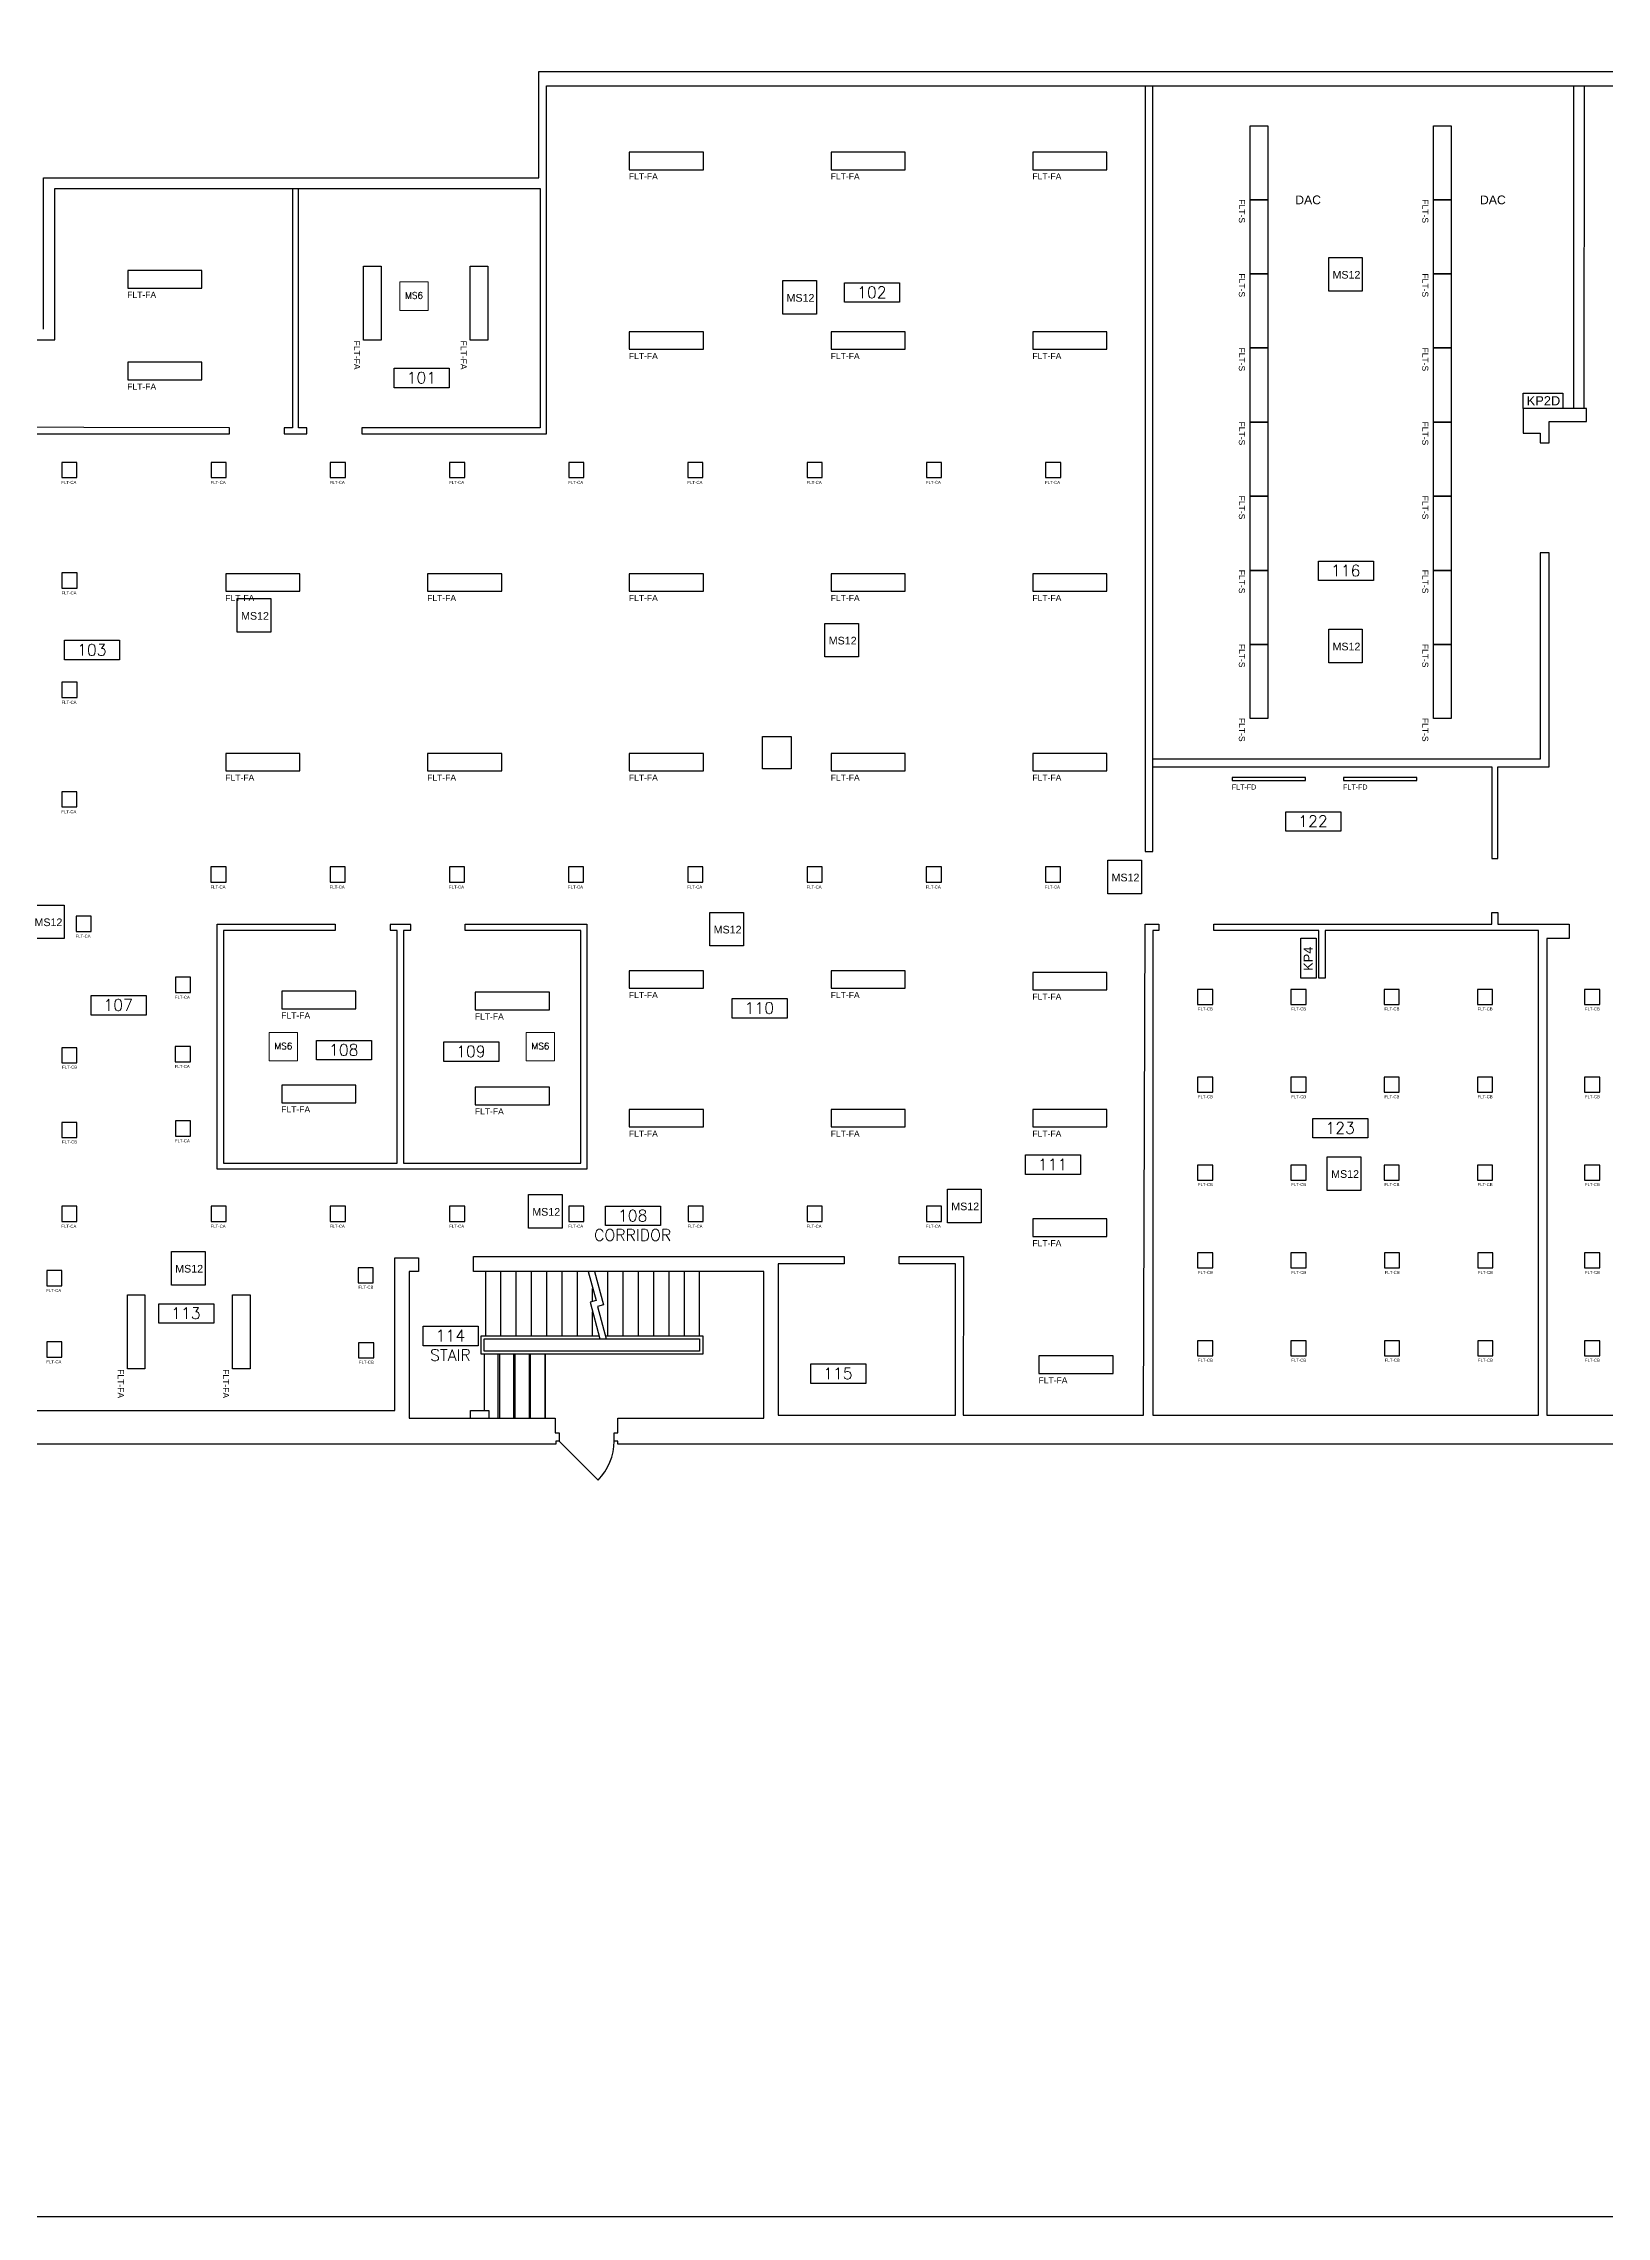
# Model space of a CAD drawing. Header units: feet. Extents: x 0 to 2742, y 0 to 2162.
# Drawn here: x 795 to 1818, y 0 to 1423 of the extents above; entities that cross this region are included whole.
import ezdxf
from ezdxf.enums import TextEntityAlignment as Align

# ---------------------------------------------------------------- set-up
doc = ezdxf.new("R2010")
doc.units = ezdxf.units.FT
doc.header["$MEASUREMENT"] = 0
doc.set_wipeout_variables(frame=1)
doc.layers.get('0').update_dxf_attribs({"color": 255})
doc.layers.add('FLT-Fixtures', color=3, linetype='Continuous')
doc.layers.add('FLT-Peripheral-Devices', color=6, linetype='Continuous')
doc.styles.add('SET200', font='romans.shx', dxfattribs={"height": 200})
doc.styles.add('SIMPLEX', font='simplex.shx')
doc.styles.get("Standard").update_dxf_attribs({"font": 'arial.ttf'})

# ---------------------------------------------------------------- blocks, each defined once
blk = doc.blocks.new('AN')
for p, q in [((0, 0), (0, 12.8)), ((0, 12.8), (36, 12.8)), ((36, 0), (0, 0)), ((36, 12.8), (36, 0))]:
    blk.add_line(p, q)
at = {"style": 'SET200'}
for p in [(17.8, 2.8), (17.8, -10)]:
    blk.add_attdef('AREA', text='', height=7.49, dxfattribs=at).set_placement(p, align=Align.CENTER)
blk = doc.blocks.new('FLT-FA')
at = {"layer": 'FLT-Fixtures'}
blk.add_lwpolyline([(0, 0), (48.5, 0), (48.5, 11.5), (0, 11.5)], close=True, dxfattribs=at)
blk.add_attdef('FLT-FA', (-0.3, -6.4), '', height=4, dxfattribs=at)
blk = doc.blocks.new('FLT-CA')
at = {"layer": 'FLT-Fixtures'}
blk.add_lwpolyline([(0, 0), (9.9, 0), (9.9, 10), (0, 10)], close=True, dxfattribs=at)
blk.add_attdef('FLT-CA', (-0.3, -4.1), '', height=2, dxfattribs=at)
blk = doc.blocks.new('FLT-CB')
at = {"layer": 'FLT-Fixtures'}
blk.add_lwpolyline([(0, 0), (9.9, 0), (9.9, 9.8), (0, 9.8)], close=True, dxfattribs=at)
blk.add_attdef('FLT-CB', (0.2, -3.9), '', height=2, dxfattribs=at)
blk = doc.blocks.new('FLT-S-DUMMY')
at = {"layer": 'FLT-Fixtures'}
blk.add_lwpolyline([(0, 0), (48.5, 0), (48.5, 11.5), (0, 11.5)], close=True, dxfattribs=at)
blk.add_attdef('FLT-S', (0.4, -7.4), '', height=4, dxfattribs=at)
blk = doc.blocks.new('FLT-FD')
at = {"layer": 'FLT-Fixtures'}
blk.add_lwpolyline([(0, 0), (48, 0), (48, 2), (0, 2)], close=True, dxfattribs=at)
blk.add_attdef('FLT-FD', (-0.2, -5.9), '', height=3.33, dxfattribs=at)
blk = doc.blocks.new('FLT-MS12')
at = {"layer": 'FLT-Peripheral-Devices'}
blk.add_lwpolyline([(0, 22), (22, 22), (22, 0), (0, 0)], close=True, dxfattribs=at)
at = {"layer": 'FLT-Peripheral-Devices', "insert": (2.5, 13.2), "char_height": 5, "attachment_point": 1}
blk.add_mtext('MS12', dxfattribs=at)
blk = doc.blocks.new('FLT-MS6')
at = {"layer": 'FLT-Peripheral-Devices', "lineweight": 0}
blk.add_lwpolyline([(0, 0), (18.6, 0), (18.6, 18.6), (0, 18.6)], close=True, dxfattribs=at)
at = {"layer": 'FLT-Peripheral-Devices', "insert": (3.6, 11.9), "char_height": 4.27, "attachment_point": 1, "style": 'SIMPLEX'}
blk.add_mtext('MS6', dxfattribs=at)
blk = doc.blocks.new('FLT-DAC')
blk.add_wipeout([(0, 12.8), (23.3, 12.8), (23.3, 0), (0, 0)]).dxf.layer = 'FLT-Fixtures'
at = {"layer": 'FLT-Fixtures', "insert": (4.1, 9.2), "char_height": 5.72, "attachment_point": 1, "bg_fill": 2}
blk.add_mtext('DAC', dxfattribs=at)
blk = doc.blocks.new('FLT- KP4')
at = {"layer": 'FLT-Peripheral-Devices'}
blk.add_lwpolyline([(0, 10), (26, 10), (26, 0), (0, 0)], close=True, dxfattribs=at)
blk.add_text('KP4', height=6.01, dxfattribs=at).set_placement((4.7, 2.1))
blk = doc.blocks.new('FLT-KP2LD')
at = {"layer": 'FLT-Peripheral-Devices'}
blk.add_lwpolyline([(0, 10), (26, 10), (26, 0), (0, 0)], close=True, dxfattribs=at)
blk.add_text('KP2D', height=6.01, dxfattribs=at).set_placement((2.3, 2.1))

msp = doc.modelspace()

# ---------------------------------------------------------------- linework, layer by layer
for p, q in [((1796.2, 1395), (1796.2, 1183.6)), ((1803.2, 1183.6), (1803.4, 1395)), ((1084.2, 576.6), (1084.2, 618.6)), ((1094.2, 576.6), (1094.2, 618.6)), ((1104.2, 576.6), (1104.2, 618.6)), ((1114.2, 576.6), (1114.2, 618.6)), ((1124.2, 576.6), (1124.2, 618.6)), ((1134.2, 576.6), (1134.2, 618.6)), ((1144.2, 576.6), (1144.2, 618.6)), ((1164.2, 576.6), (1164.2, 618.6)), ((1174.2, 576.6), (1174.2, 618.6)), ((1184.2, 576.6), (1184.2, 618.6)), ((1194.2, 576.6), (1194.2, 618.6)), ((1204.2, 576.6), (1204.2, 618.6)), ((1214.2, 576.6), (1214.2, 618.6)), ((1224.2, 576.6), (1224.2, 618.6)), ((1154.2, 599.1), (1154.2, 607.6)), ((1154.2, 576.6), (1154.2, 592.2)), ((1083.2, 564.6), (1083.2, 527.6)), ((1092.4, 522.6), (1092.4, 564.6)), ((1093.2, 564.6), (1093.2, 522.6)), ((1102.6, 522.6), (1102.6, 564.6)), ((1103.2, 564.6), (1103.2, 522.6)), ((1112.8, 522.6), (1112.8, 564.6)), ((1113.2, 564.6), (1113.2, 522.6)), ((1123, 564.6), (1123, 522.6)), ((1123.2, 564.6), (1123.2, 522.6))]:
    msp.add_line(p, q)
for points in [[(0, 0), (2741.6, 0), (2741.6, 2161.6), (0, 2161.6)], [(1774.3, 1167.6), (1774.3, 1161.2), (1780.2, 1161.2), (1780.2, 1175.1), (1804.7, 1175.1), (1804.7, 1183.6), (1763.2, 1183.6), (1763.2, 1167.6)], [(1265.4, 969), (1284.2, 969), (1284.2, 947.8), (1265.4, 947.8)], [(1083.2, 566.6), (1083.2, 574.6), (1224.2, 574.6), (1224.2, 566.6)]]:
    msp.add_lwpolyline(points, close=True)
for points in [[(1515.8, 1395), (1515.8, 893.6), (1520.8, 893.6), (1520.8, 1395)], [(957.7, 1327.6), (957.7, 1171.1), (952.3, 1171.1), (952.3, 1167.1), (967.2, 1167.1), (967.2, 1171.1), (961.7, 1171.1), (961.7, 1327.6)], [(787.2, 1167.1), (916.6, 1167.1), (916.6, 1171.1), (630.2, 1171.6)], [(1520.8, 949.1), (1742.6, 949.1), (1742.6, 889.1), (1746.6, 889.1), (1746.6, 949.1), (1780.2, 949.1), (1780.2, 1089.2), (1774.3, 1089.2), (1774.3, 954.1), (1520.8, 954.1)], [(2097.2, 505.6), (1170.7, 505.6), (1170.7, 507.6), (1168.2, 507.6), (1168.2, 513.1), (1170.7, 513.1), (1170.7, 522.6), (1266.2, 522.6), (1266.2, 618.6), (1076.2, 618.6), (1076.2, 628.6), (1318.7, 628.6), (1318.7, 623.6), (1275.7, 623.6), (1275.7, 524.6), (1391.7, 524.6), (1391.7, 623.6), (1354.7, 623.6), (1354.7, 628.6), (1397, 628.6), (1396.7, 524.6), (1514.7, 524.6), (1515.8, 846), (1524.7, 846), (1524.7, 842), (1520.8, 842), (1520.8, 524.6), (1773.1, 524.6), (1773.1, 842), (1633.5, 842), (1633.5, 810.7), (1633.5, 810.7), (1629.5, 810.7), (1629.5, 842), (1560.7, 842), (1560.7, 846), (1742.6, 846), (1742.6, 853.7), (1746.6, 853.7), (1746.6, 846), (1793.2, 846), (1793.2, 836.6), (1778.7, 836.6), (1778.7, 524.6), (2084.7, 524.6)], [(1035.1, 842), (1030.3, 842), (1030.3, 689.6), (1146.4, 689.6), (1146.4, 842), (1070.8, 842), (1070.8, 846), (1150.4, 846), (1150.4, 685.6), (908.5, 685.6), (908.5, 846), (985.6, 846), (985.6, 842), (912.6, 842)], [(981.1, 842), (912.5, 842), (912.5, 689.6), (1026.3, 689.6), (1026.3, 842), (1021.6, 842)], [(1035.1, 842.2), (1035.1, 845.8), (1021.6, 845.8), (1021.6, 842.2)], [(1515.9, 842), (1515.8, 842)], [(787, 527.6), (1024.7, 527.6), (1024.7, 627.6), (1040.2, 627.6), (1040.2, 618.6), (1034.2, 618.6), (1034.2, 522.6), (1129.7, 522.6), (1129.7, 513.1), (1132.2, 513.1), (1132.2, 507.6), (1130.2, 507.6), (1130.2, 505.6), (83.6, 505.6)], [(1151.3, 618.6), (1156.4, 599.6), (1152.5, 598.6), (1159, 574.6)], [(1155.5, 618.6), (1161.3, 596.8), (1157.4, 595.8), (1163.1, 574.6)], [(1162.6, 576.6), (1226.2, 576.6), (1226.2, 564.6), (1081.2, 564.6), (1081.2, 576.6), (1158.4, 576.6)], [(1074.2, 522.6), (1074.2, 527.6), (1086.2, 527.6), (1086.2, 522.6)]]:
    msp.add_lwpolyline(points)
msp.add_lwpolyline([(1132.2, 507.6), (1157.7, 482.1, 0.198912), (1168.2, 507.6)], format="xyb")

# ---------------------------------------------------------------- block references
ref = msp.add_blockref('AN', (1319.1, 1253.2))
ref.add_attrib('AREA', '102', dxfattribs={"height": 7.49, "style": 'SET200'}).set_placement((1336.9, 1256), align=Align.CENTER)
ref = msp.add_blockref('AN', (1024.3, 1197.2))
ref.add_attrib('AREA', '101', dxfattribs={"height": 7.49, "style": 'SET200'}).set_placement((1042.1, 1200), align=Align.CENTER)
ref = msp.add_blockref('AN', (1629.2, 1071))
ref.add_attrib('AREA', '116', dxfattribs={"height": 7.49, "style": 'SET200'}).set_placement((1647, 1073.8), align=Align.CENTER)
ref = msp.add_blockref('AN', (808.6, 1019.1))
ref.add_attrib('AREA', '103', dxfattribs={"height": 7.49, "style": 'SET200'}).set_placement((826.4, 1021.9), align=Align.CENTER)
ref = msp.add_blockref('AN', (1607.8, 906.9))
ref.add_attrib('AREA', '122', dxfattribs={"height": 7.49, "style": 'SET200'}).set_placement((1625.6, 909.7), align=Align.CENTER)
ref = msp.add_blockref('AN', (825.9, 786.6))
ref.add_attrib('AREA', '107', dxfattribs={"height": 7.49, "style": 'SET200'}).set_placement((843.7, 789.4), align=Align.CENTER)
ref = msp.add_blockref('AN', (1245.5, 784.6))
ref.add_attrib('AREA', '110', dxfattribs={"height": 7.49, "style": 'SET200'}).set_placement((1263.3, 787.4), align=Align.CENTER)
ref = msp.add_blockref('AN', (973.5, 757.2))
ref.add_attrib('AREA', '108', dxfattribs={"height": 7.49, "style": 'SET200'}).set_placement((991.3, 760), align=Align.CENTER)
ref = msp.add_blockref('AN', (1056.7, 756.2))
ref.add_attrib('AREA', '109', dxfattribs={"height": 7.49, "style": 'SET200'}).set_placement((1074.5, 759), align=Align.CENTER)
ref = msp.add_blockref('AN', (1625.6, 706.1))
ref.add_attrib('AREA', '123', dxfattribs={"height": 7.49, "style": 'SET200'}).set_placement((1643.4, 708.9), align=Align.CENTER)
ref = msp.add_blockref('AN', (1437.5, 682.2))
ref.add_attrib('AREA', '111', dxfattribs={"height": 7.49, "style": 'SET200'}).set_placement((1455.2, 685), align=Align.CENTER)
ref = msp.add_blockref('AN', (1162.6, 648.7))
ref.add_attrib('AREA', '108', dxfattribs={"height": 7.49, "style": 'SET200'}).set_placement((1180.4, 651.5), align=Align.CENTER)
ref.add_attrib('AREA', 'CORRIDOR', dxfattribs={"height": 7.49, "style": 'SET200'}).set_placement((1180.4, 638.8), align=Align.CENTER)
ref = msp.add_blockref('AN', (870.2, 584.8))
ref.add_attrib('AREA', '113', dxfattribs={"height": 7.49, "style": 'SET200'}).set_placement((888, 587.6), align=Align.CENTER)
ref = msp.add_blockref('AN', (1043.3, 570.1))
ref.add_attrib('AREA', '114', dxfattribs={"height": 7.49, "style": 'SET200'}).set_placement((1061.1, 572.9), align=Align.CENTER)
ref.add_attrib('AREA', 'STAIR', dxfattribs={"height": 7.49, "style": 'SET200'}).set_placement((1061.1, 560.2), align=Align.CENTER)
ref = msp.add_blockref('AN', (1296.9, 545.4))
ref.add_attrib('AREA', '115', dxfattribs={"height": 7.49, "style": 'SET200'}).set_placement((1314.7, 548.2), align=Align.CENTER)
at = {"layer": 'FLT-Fixtures'}
ref = msp.add_blockref('FLT-S-DUMMY', (1584.5, 1320.3), dxfattribs=dict(at, xscale=-1, rotation=270))
ref.add_attrib('FLT-S', 'FLT-S', (1577.1, 1320.6), dxfattribs={"height": 4, "rotation": 270})
ref = msp.add_blockref('FLT-S-DUMMY', (1704.5, 1320.3), dxfattribs=dict(at, xscale=-1, rotation=270))
ref.add_attrib('FLT-S', 'FLT-S', (1697.1, 1320.6), dxfattribs={"height": 4, "rotation": 270})
for name, p, values in [('FLT-FA', (1178.2, 1340), {'FLT-FA': 'FLT-FA'}), ('FLT-FA', (1310.3, 1340), {'FLT-FA': 'FLT-FA'}), ('FLT-FA', (1442.3, 1340), {'FLT-FA': 'FLT-FA'}), ('FLT-FA', (849.9, 1262.5), {'FLT-FA': 'FLT-FA'}), ('FLT-FA', (1178.2, 1222.4), {'FLT-FA': 'FLT-FA'}), ('FLT-FA', (1310.3, 1222.4), {'FLT-FA': 'FLT-FA'}), ('FLT-FA', (1442.3, 1222.4), {'FLT-FA': 'FLT-FA'}), ('FLT-FA', (849.9, 1202.4), {'FLT-FA': 'FLT-FA'}), ('FLT-CA', (806.8, 1138.4), {'FLT-CA': 'FLT-CA'}), ('FLT-CA', (904.5, 1138.4), {'FLT-CA': 'FLT-CA'}), ('FLT-CA', (982.5, 1138.4), {'FLT-CA': 'FLT-CA'}), ('FLT-CA', (1060.6, 1138.4), {'FLT-CA': 'FLT-CA'}), ('FLT-CA', (1138.5, 1138.4), {'FLT-CA': 'FLT-CA'}), ('FLT-CA', (1216.5, 1138.4), {'FLT-CA': 'FLT-CA'}), ('FLT-CA', (1294.6, 1138.4), {'FLT-CA': 'FLT-CA'}), ('FLT-CA', (1372.6, 1138.4), {'FLT-CA': 'FLT-CA'}), ('FLT-CA', (1450.6, 1138.4), {'FLT-CA': 'FLT-CA'}), ('FLT-CA', (806.9, 1066), {'FLT-CA': 'FLT-CA'}), ('FLT-FA', (914.1, 1064), {'FLT-FA': 'FLT-FA'}), ('FLT-FA', (1046.2, 1064), {'FLT-FA': 'FLT-FA'}), ('FLT-FA', (1178.2, 1064), {'FLT-FA': 'FLT-FA'}), ('FLT-FA', (1310.3, 1064), {'FLT-FA': 'FLT-FA'}), ('FLT-FA', (1442.3, 1064), {'FLT-FA': 'FLT-FA'}), ('FLT-CA', (806.9, 994.4), {'FLT-CA': 'FLT-CA'}), ('FLT-FA', (914.1, 946.4), {'FLT-FA': 'FLT-FA'}), ('FLT-FA', (1046.2, 946.4), {'FLT-FA': 'FLT-FA'}), ('FLT-FA', (1178.2, 946.4), {'FLT-FA': 'FLT-FA'}), ('FLT-FA', (1310.3, 946.4), {'FLT-FA': 'FLT-FA'}), ('FLT-FA', (1442.3, 946.4), {'FLT-FA': 'FLT-FA'}), ('FLT-FD', (1572.7, 940.1), {'FLT-FD': 'FLT-FD'}), ('FLT-FD', (1645.5, 940.1), {'FLT-FD': 'FLT-FD'}), ('FLT-CA', (806.8, 922.8), {'FLT-CA': 'FLT-CA'}), ('FLT-CA', (904.4, 873.5), {'FLT-CA': 'FLT-CA'}), ('FLT-CA', (982.4, 873.5), {'FLT-CA': 'FLT-CA'}), ('FLT-CA', (1060.5, 873.5), {'FLT-CA': 'FLT-CA'}), ('FLT-CA', (1138.4, 873.5), {'FLT-CA': 'FLT-CA'}), ('FLT-CA', (1216.4, 873.5), {'FLT-CA': 'FLT-CA'}), ('FLT-CA', (1294.5, 873.5), {'FLT-CA': 'FLT-CA'}), ('FLT-CA', (1372.5, 873.5), {'FLT-CA': 'FLT-CA'}), ('FLT-CA', (1450.5, 873.5), {'FLT-CA': 'FLT-CA'}), ('FLT-CA', (816.1, 841.3), {'FLT-CA': 'FLT-CA'}), ('FLT-CA', (881.1, 801.3), {'FLT-CA': 'FLT-CA'}), ('FLT-FA', (1178.2, 804.1), {'FLT-FA': 'FLT-FA'}), ('FLT-FA', (1310.3, 804.1), {'FLT-FA': 'FLT-FA'}), ('FLT-FA', (1442.3, 803), {'FLT-FA': 'FLT-FA'}), ('FLT-FA', (950.7, 790.7), {'FLT-FA': 'FLT-FA'}), ('FLT-FA', (1077.4, 790), {'FLT-FA': 'FLT-FA'}), ('FLT-CB', (1550.1, 793.5), {'FLT-CB': 'FLT-CB'}), ('FLT-CB', (1611.2, 793.5), {'FLT-CB': 'FLT-CB'}), ('FLT-CB', (1672.2, 793.5), {'FLT-CB': 'FLT-CB'}), ('FLT-CB', (1733.2, 793.5), {'FLT-CB': 'FLT-CB'}), ('FLT-CB', (1803.4, 793.5), {'FLT-CB': 'FLT-CB'}), ('FLT-CB', (806.8, 755.4), {'FLT-CB': 'FLT-CB'}), ('FLT-CA', (881, 756), {'FLT-CA': 'FLT-CA'}), ('FLT-FA', (950.7, 729.2), {'FLT-FA': 'FLT-FA'}), ('FLT-CB', (1550.1, 736), {'FLT-CB': 'FLT-CB'}), ('FLT-CB', (1611.2, 736), {'FLT-CB': 'FLT-CB'}), ('FLT-CB', (1672.2, 736), {'FLT-CB': 'FLT-CB'}), ('FLT-CB', (1733.2, 736), {'FLT-CB': 'FLT-CB'}), ('FLT-CB', (1803.4, 736), {'FLT-CB': 'FLT-CB'}), ('FLT-FA', (1077.4, 727.9), {'FLT-FA': 'FLT-FA'}), ('FLT-CB', (806.8, 706.4), {'FLT-CB': 'FLT-CB'}), ('FLT-CA', (881.1, 707.3), {'FLT-CA': 'FLT-CA'}), ('FLT-FA', (1178.2, 713.3), {'FLT-FA': 'FLT-FA'}), ('FLT-FA', (1310.3, 713.3), {'FLT-FA': 'FLT-FA'}), ('FLT-FA', (1442.3, 713.3), {'FLT-FA': 'FLT-FA'}), ('FLT-CB', (1550.1, 678.5), {'FLT-CB': 'FLT-CB'}), ('FLT-CB', (1611.2, 678.5), {'FLT-CB': 'FLT-CB'}), ('FLT-CB', (1672.2, 678.5), {'FLT-CB': 'FLT-CB'}), ('FLT-CB', (1733.2, 678.5), {'FLT-CB': 'FLT-CB'}), ('FLT-CB', (1803.4, 678.5), {'FLT-CB': 'FLT-CB'}), ('FLT-CA', (806.8, 651.4), {'FLT-CA': 'FLT-CA'}), ('FLT-CA', (904.5, 651.4), {'FLT-CA': 'FLT-CA'}), ('FLT-CA', (982.5, 651.4), {'FLT-CA': 'FLT-CA'}), ('FLT-CA', (1060.6, 651.4), {'FLT-CA': 'FLT-CA'}), ('FLT-CA', (1138.5, 651.4), {'FLT-CA': 'FLT-CA'}), ('FLT-CA', (1216.6, 651.4), {'FLT-CA': 'FLT-CA'}), ('FLT-CA', (1294.5, 651.4), {'FLT-CA': 'FLT-CA'}), ('FLT-CA', (1372.6, 651.4), {'FLT-CA': 'FLT-CA'}), ('FLT-FA', (1442.3, 641.6), {'FLT-FA': 'FLT-FA'}), ('FLT-CB', (1550.1, 621), {'FLT-CB': 'FLT-CB'}), ('FLT-CB', (1611.2, 621), {'FLT-CB': 'FLT-CB'}), ('FLT-CB', (1672.4, 621), {'FLT-CB': 'FLT-CB'}), ('FLT-CB', (1733.4, 621), {'FLT-CB': 'FLT-CB'}), ('FLT-CB', (1803.4, 621), {'FLT-CB': 'FLT-CB'}), ('FLT-CA', (796.9, 609.4), {'FLT-CA': 'FLT-CA'}), ('FLT-CB', (1000.7, 611.3), {'FLT-CB': 'FLT-CB'}), ('FLT-CA', (797, 562.7), {'FLT-CA': 'FLT-CA'}), ('FLT-CB', (1001, 562.2), {'FLT-CB': 'FLT-CB'}), ('FLT-CB', (1550.1, 563.5), {'FLT-CB': 'FLT-CB'}), ('FLT-CB', (1611.2, 563.5), {'FLT-CB': 'FLT-CB'}), ('FLT-CB', (1672.4, 563.5), {'FLT-CB': 'FLT-CB'}), ('FLT-CB', (1733.4, 563.5), {'FLT-CB': 'FLT-CB'}), ('FLT-CB', (1803.4, 563.5), {'FLT-CB': 'FLT-CB'}), ('FLT-FA', (1446.3, 551.9), {'FLT-FA': 'FLT-FA'})]:
    msp.add_blockref(name, p, dxfattribs=at).add_auto_attribs(values)
ref = msp.add_blockref('FLT-S-DUMMY', (1584.5, 1271.8), dxfattribs=dict(at, xscale=-1, rotation=270))
ref.add_attrib('FLT-S', 'FLT-S', (1577.1, 1272.1), dxfattribs={"height": 4, "rotation": 270})
ref = msp.add_blockref('FLT-S-DUMMY', (1704.5, 1271.8), dxfattribs=dict(at, xscale=-1, rotation=270))
ref.add_attrib('FLT-S', 'FLT-S', (1697.1, 1272.1), dxfattribs={"height": 4, "rotation": 270})
ref = msp.add_blockref('FLT-FA', (1004.3, 1228.4), dxfattribs=dict(at, xscale=-1, rotation=270))
ref.add_attrib('FLT-FA', 'FLT-FA', (998, 1228.1), dxfattribs={"height": 4, "rotation": 270})
ref = msp.add_blockref('FLT-FA', (1074.1, 1228.4), dxfattribs=dict(at, xscale=-1, rotation=270))
ref.add_attrib('FLT-FA', 'FLT-FA', (1067.8, 1228.1), dxfattribs={"height": 4, "rotation": 270})
ref = msp.add_blockref('FLT-S-DUMMY', (1584.5, 1223.3), dxfattribs=dict(at, xscale=-1, rotation=270))
ref.add_attrib('FLT-S', 'FLT-S', (1577.1, 1223.6), dxfattribs={"height": 4, "rotation": 270})
ref = msp.add_blockref('FLT-S-DUMMY', (1704.5, 1223.3), dxfattribs=dict(at, xscale=-1, rotation=270))
ref.add_attrib('FLT-S', 'FLT-S', (1697.1, 1223.6), dxfattribs={"height": 4, "rotation": 270})
ref = msp.add_blockref('FLT-S-DUMMY', (1584.5, 1174.8), dxfattribs=dict(at, xscale=-1, rotation=270))
ref.add_attrib('FLT-S', 'FLT-S', (1577.1, 1175.1), dxfattribs={"height": 4, "rotation": 270})
ref = msp.add_blockref('FLT-S-DUMMY', (1704.5, 1174.8), dxfattribs=dict(at, xscale=-1, rotation=270))
ref.add_attrib('FLT-S', 'FLT-S', (1697.1, 1175.1), dxfattribs={"height": 4, "rotation": 270})
ref = msp.add_blockref('FLT-S-DUMMY', (1584.5, 1126.3), dxfattribs=dict(at, xscale=-1, rotation=270))
ref.add_attrib('FLT-S', 'FLT-S', (1577.1, 1126.6), dxfattribs={"height": 4, "rotation": 270})
ref = msp.add_blockref('FLT-S-DUMMY', (1704.5, 1126.3), dxfattribs=dict(at, xscale=-1, rotation=270))
ref.add_attrib('FLT-S', 'FLT-S', (1697.1, 1126.6), dxfattribs={"height": 4, "rotation": 270})
ref = msp.add_blockref('FLT-S-DUMMY', (1584.5, 1077.7), dxfattribs=dict(at, xscale=-1, rotation=270))
ref.add_attrib('FLT-S', 'FLT-S', (1577.1, 1078.1), dxfattribs={"height": 4, "rotation": 270})
ref = msp.add_blockref('FLT-S-DUMMY', (1704.5, 1077.7), dxfattribs=dict(at, xscale=-1, rotation=270))
ref.add_attrib('FLT-S', 'FLT-S', (1697.1, 1078.1), dxfattribs={"height": 4, "rotation": 270})
ref = msp.add_blockref('FLT-S-DUMMY', (1584.5, 1029.2), dxfattribs=dict(at, xscale=-1, rotation=270))
ref.add_attrib('FLT-S', 'FLT-S', (1577.1, 1029.6), dxfattribs={"height": 4, "rotation": 270})
ref = msp.add_blockref('FLT-S-DUMMY', (1704.5, 1029.2), dxfattribs=dict(at, xscale=-1, rotation=270))
ref.add_attrib('FLT-S', 'FLT-S', (1697.1, 1029.6), dxfattribs={"height": 4, "rotation": 270})
ref = msp.add_blockref('FLT-S-DUMMY', (1584.5, 980.7), dxfattribs=dict(at, xscale=-1, rotation=270))
ref.add_attrib('FLT-S', 'FLT-S', (1577.1, 981.1), dxfattribs={"height": 4, "rotation": 270})
ref = msp.add_blockref('FLT-S-DUMMY', (1704.5, 980.7), dxfattribs=dict(at, xscale=-1, rotation=270))
ref.add_attrib('FLT-S', 'FLT-S', (1697.1, 981.1), dxfattribs={"height": 4, "rotation": 270})
ref = msp.add_blockref('FLT-FA', (849.7, 555), dxfattribs=dict(at, xscale=-1, rotation=270))
ref.add_attrib('FLT-FA', 'FLT-FA', (843.4, 554.7), dxfattribs={"height": 4, "rotation": 270})
ref = msp.add_blockref('FLT-FA', (918.6, 555), dxfattribs=dict(at, xscale=-1, rotation=270))
ref.add_attrib('FLT-FA', 'FLT-FA', (912.2, 554.7), dxfattribs={"height": 4, "rotation": 270})
at = {"layer": 'FLT-Peripheral-Devices'}
for name, p in [('FLT-MS12', (1635.9, 1260.5)), ('FLT-MS6', (1027.9, 1247.9)), ('FLT-MS12', (1278.6, 1245.4)), ('FLT-KP2LD', (1763.2, 1183.6)), ('FLT-MS12', (921.6, 1037.2)), ('FLT-MS12', (1306.2, 1021)), ('FLT-MS12', (1635.9, 1017.1)), ('FLT-MS12', (1491.3, 865.9)), ('FLT-MS12', (786.4, 836.6)), ('FLT-MS12', (1230.9, 831.8)), ('FLT-MS6', (942.4, 756.5)), ('FLT-MS6', (1110.6, 756.5)), ('FLT-MS12', (1635, 671.8)), ('FLT-MS12', (1112.2, 647)), ('FLT-MS12', (1386.4, 650.6)), ('FLT-MS12', (878.5, 609.8))]:
    msp.add_blockref(name, p, dxfattribs=at)
at = {"layer": 'FLT-Peripheral-Devices', "rotation": 90}
msp.add_blockref('FLT- KP4', (1627.6, 810.8), dxfattribs=at)

# ---------------------------------------------------------------- next in the draw order: block references
at = {"layer": 'FLT-Fixtures'}
for p in [(1609.9, 1313.9), (1730.8, 1313.9)]:
    msp.add_blockref('FLT-DAC', p, dxfattribs=at)

# ---------------------------------------------------------------- next in the draw order: linework, layer by layer
for points in [[(630.2, 1228.6), (802.2, 1228.6), (802.2, 1327.6), (1119.9, 1327.6), (1119.9, 1171.1), (1003.2, 1171.1), (1003.2, 1167.1), (1123.9, 1167.1), (1123.9, 1395), (2268.7, 1395)], [(794.8, 1235.6), (794.8, 1334.6), (1118.9, 1334.6), (1118.9, 1404.2), (2274.7, 1404.2)]]:
    msp.add_lwpolyline(points)

doc.saveas('drawing.dxf')
